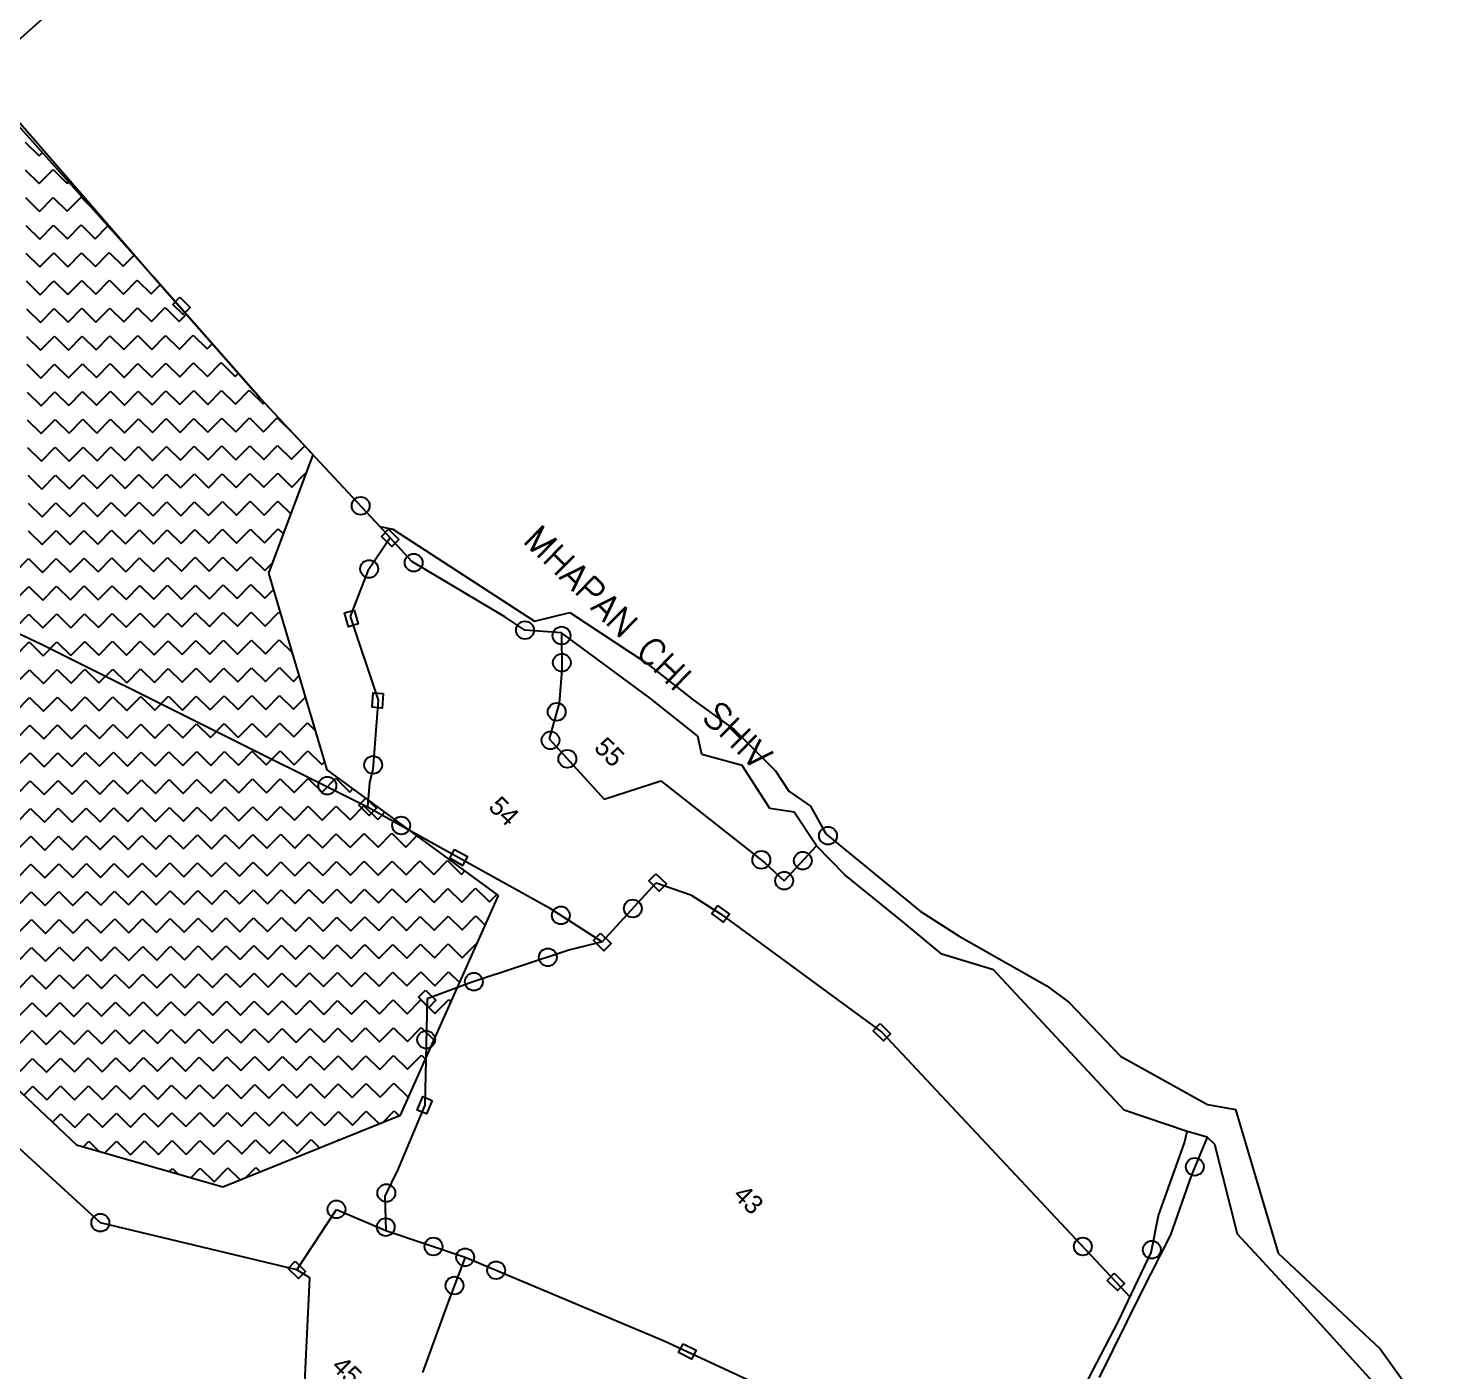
# Model space of a CAD drawing. Header units: metres. Extents: x 342804 to 346854, y 1762918 to 1765966.
# Drawn here: x 346014 to 346686, y 1764193 to 1764833 of the extents above; entities that cross this region are included whole.
import ezdxf

# ---------------------------------------------------------------- set-up
doc = ezdxf.new("R2010")
doc.units = ezdxf.units.M
doc.header["$MEASUREMENT"] = 0
for name, color, linetype in [('POLY_HATCH', 12, 'Continuous'), ('POLY_PARCEL', 6, 'Continuous'), ('POLY_ROAD', 30, 'Continuous'), ('POLY_WATER', 4, 'Continuous'), ('TEXT_MAPOUT', 7, 'Continuous'), ('TEXT_PARCEL', 7, 'Continuous'), ('V_BOUND_LINE', 7, 'Continuous')]:
    doc.layers.add(name, color=color, linetype=linetype)
doc.styles.get("Standard").update_dxf_attribs({"font": 'simplex.shx'})
doc.styles.add('TEXT_MAP', font='')
doc.styles.get('TEXT_MAP').set_extended_font_data('Kruti Dev 050')

msp = doc.modelspace()

# ---------------------------------------------------------------- linework, layer by layer
for points in [[(346086.12, 1764704.73), (346091.07, 1764699.86), (346087.7, 1764696.43), (346082.75, 1764701.3)], [(346185.51, 1764594.21), (346190.47, 1764589.34), (346187.1, 1764585.92), (346182.15, 1764590.79)], [(346169.08, 1764555.69), (346171.03, 1764549.03), (346166.42, 1764547.68), (346164.47, 1764554.34)], [(346182.95, 1764515.91), (346182.42, 1764508.99), (346177.63, 1764509.35), (346178.16, 1764516.28)], [(346174.73, 1764466.09), (346179.68, 1764461.22), (346176.31, 1764457.8), (346171.36, 1764462.67)], [(346216.97, 1764441.61), (346223.03, 1764438.23), (346220.7, 1764434.03), (346214.63, 1764437.41)], [(346312.87, 1764430.02), (346317.82, 1764425.15), (346314.46, 1764421.72), (346309.5, 1764426.59)], [(346342.25, 1764414.89), (346347.85, 1764410.78), (346345.01, 1764406.91), (346339.41, 1764411.02)], [(346286.52, 1764401.65), (346291.47, 1764396.78), (346288.1, 1764393.36), (346283.15, 1764398.23)], [(346203.06, 1764374.59), (346208.01, 1764369.72), (346204.64, 1764366.3), (346199.69, 1764371.17)], [(346419.65, 1764358.66), (346424.6, 1764353.79), (346421.23, 1764350.36), (346416.28, 1764355.23)], [(346206.27, 1764321.97), (346203.59, 1764315.56), (346199.16, 1764317.41), (346201.84, 1764323.82)], [(346141.04, 1764245.44), (346145.99, 1764240.57), (346142.62, 1764237.14), (346137.67, 1764242.01)], [(346531.17, 1764239.69), (346536.12, 1764234.82), (346532.76, 1764231.39), (346527.81, 1764236.26)], [(346325.77, 1764206.12), (346331.97, 1764203), (346329.8, 1764198.71), (346323.6, 1764201.84)]]:
    msp.add_lwpolyline(points, close=True)
for centre in [(346172.21, 1764605.35), (346176.27, 1764575.26), (346197.47, 1764578.25), (346250.49, 1764546.1), (346267.91, 1764543.51), (346268.05, 1764530.6), (346265.61, 1764507.16), (346262.62, 1764493.6), (346178.15, 1764481.89), (346270.69, 1764484.76), (346156.33, 1764472), (346191.5, 1764453.04), (346394.84, 1764448.16), (346363.09, 1764436.64), (346382.79, 1764436.26), (346373.96, 1764426.72), (346301.83, 1764413.47), (346267.58, 1764410.18), (346261.36, 1764390.22), (346226.15, 1764378.59), (346203.42, 1764350.97), (346569.53, 1764290.41), (346184.45, 1764277.91), (346160.68, 1764270.12), (346048.23, 1764263.75), (346184.16, 1764261.67), (346206.88, 1764252.4), (346516.19, 1764252.42), (346222, 1764247.28), (346549.06, 1764250.88), (346236.73, 1764241.1), (346216.89, 1764233.8)]:
    msp.add_circle(centre, 4.25)
at = {"layer": 'POLY_HATCH'}
for p, q in [((345988.94, 1764809.03), (346054.1, 1764867.47)), ((346073.11, 1764714.97), (345988.94, 1764809.03)), ((346124.58, 1764656.55), (346073.11, 1764714.97)), ((346149.63, 1764629.62), (346124.58, 1764656.55)), ((346128.4, 1764573.31), (346149.63, 1764629.62)), ((346156.28, 1764479.51), (346128.4, 1764573.31)), ((346237.94, 1764419.59), (346156.28, 1764479.51)), ((346191.23, 1764314.93), (346237.94, 1764419.59)), ((345939.46, 1764392.75), (346036.82, 1764300.9)), ((346106.54, 1764280.82), (346191.23, 1764314.93)), ((346036.82, 1764300.9), (346106.54, 1764280.82))]:
    msp.add_line(p, q, dxfattribs=at)
at = {"layer": 'POLY_HATCH', "linetype": 'Continuous'}
for p, q in [((346012.35, 1764778.63), (346019.02, 1764772.07)), ((346019.02, 1764772.07), (346020.59, 1764773.66)), ((346012.46, 1764765.4), (346019.13, 1764758.84)), ((346019.13, 1764758.84), (346025.69, 1764765.51)), ((346025.69, 1764765.51), (346032.36, 1764758.95)), ((346032.36, 1764758.95), (346033.09, 1764759.69)), ((346012.57, 1764752.17), (346019.24, 1764745.61)), ((346019.24, 1764745.61), (346025.8, 1764752.28)), ((346025.8, 1764752.28), (346032.47, 1764745.72)), ((346032.47, 1764745.72), (346039.03, 1764752.39)), ((346039.03, 1764752.39), (346044.04, 1764747.46)), ((346012.67, 1764738.94), (346019.34, 1764732.38)), ((346019.34, 1764732.38), (346025.9, 1764739.05)), ((346025.9, 1764739.05), (346032.57, 1764732.49)), ((346032.57, 1764732.49), (346039.13, 1764739.16)), ((346039.13, 1764739.16), (346045.8, 1764732.6)), ((346045.8, 1764732.6), (346051.84, 1764738.73)), ((346012.78, 1764725.71), (346019.45, 1764719.15)), ((346019.45, 1764719.15), (346026.01, 1764725.82)), ((346026.01, 1764725.82), (346032.68, 1764719.26)), ((346032.68, 1764719.26), (346039.24, 1764725.93)), ((346039.24, 1764725.93), (346045.91, 1764719.37)), ((346045.91, 1764719.37), (346052.47, 1764726.04)), ((346052.47, 1764726.04), (346059.14, 1764719.47)), ((346059.14, 1764719.47), (346064.35, 1764724.76)), ((346012.89, 1764712.48), (346019.56, 1764705.92)), ((346019.56, 1764705.92), (346026.12, 1764712.59)), ((346026.12, 1764712.59), (346032.79, 1764706.03)), ((346032.79, 1764706.03), (346039.35, 1764712.7)), ((346039.35, 1764712.7), (346046.02, 1764706.14)), ((346046.02, 1764706.14), (346052.58, 1764712.81)), ((346052.58, 1764712.81), (346059.25, 1764706.24)), ((346059.25, 1764706.24), (346065.81, 1764712.91)), ((346065.81, 1764712.91), (346072.48, 1764706.35)), ((346072.48, 1764706.35), (346076.82, 1764710.76)), ((346046.13, 1764692.91), (346052.69, 1764699.58)), ((346052.69, 1764699.58), (346059.36, 1764693.01)), ((346059.36, 1764693.01), (346065.92, 1764699.68)), ((346065.92, 1764699.68), (346072.59, 1764693.12)), ((346072.59, 1764693.12), (346079.15, 1764699.79)), ((346079.15, 1764699.79), (346085.82, 1764693.23)), ((346013, 1764699.25), (346019.67, 1764692.69)), ((346019.67, 1764692.69), (346026.23, 1764699.36)), ((346026.23, 1764699.36), (346032.9, 1764692.8)), ((346032.9, 1764692.8), (346039.46, 1764699.47)), ((346039.46, 1764699.47), (346046.13, 1764692.91)), ((346085.82, 1764693.23), (346089.22, 1764696.69)), ((346019.78, 1764679.46), (346026.34, 1764686.13)), ((346026.34, 1764686.13), (346033.01, 1764679.57)), ((346033.01, 1764679.57), (346039.57, 1764686.24)), ((346039.57, 1764686.24), (346046.24, 1764679.68)), ((346046.24, 1764679.68), (346052.8, 1764686.35)), ((346052.8, 1764686.35), (346059.47, 1764679.78)), ((346059.47, 1764679.78), (346066.03, 1764686.45)), ((346066.03, 1764686.45), (346072.7, 1764679.89)), ((346072.7, 1764679.89), (346079.26, 1764686.56)), ((346079.26, 1764686.56), (346085.93, 1764680)), ((346085.93, 1764680), (346092.49, 1764686.67)), ((346092.49, 1764686.67), (346099.16, 1764680.11)), ((346013.11, 1764686.02), (346019.78, 1764679.46)), ((346099.16, 1764680.11), (346101.62, 1764682.61)), ((346013.22, 1764672.79), (346019.89, 1764666.23)), ((346019.89, 1764666.23), (346026.45, 1764672.9)), ((346026.45, 1764672.9), (346033.12, 1764666.34)), ((346033.12, 1764666.34), (346039.68, 1764673.01)), ((346039.68, 1764673.01), (346046.35, 1764666.45)), ((346046.35, 1764666.45), (346052.91, 1764673.12)), ((346052.91, 1764673.12), (346059.58, 1764666.55)), ((346059.58, 1764666.55), (346066.14, 1764673.22)), ((346066.14, 1764673.22), (346072.81, 1764666.66)), ((346072.81, 1764666.66), (346079.37, 1764673.33)), ((346079.37, 1764673.33), (346086.04, 1764666.77)), ((346086.04, 1764666.77), (346092.6, 1764673.44)), ((346092.6, 1764673.44), (346099.27, 1764666.88)), ((346099.27, 1764666.88), (346105.83, 1764673.55)), ((346105.83, 1764673.55), (346112.5, 1764666.99)), ((346112.5, 1764666.99), (346114.02, 1764668.54)), ((346013.33, 1764659.56), (346020, 1764653)), ((346020, 1764653), (346026.56, 1764659.67)), ((346026.56, 1764659.67), (346033.23, 1764653.11)), ((346033.23, 1764653.11), (346039.79, 1764659.78)), ((346039.79, 1764659.78), (346046.46, 1764653.22)), ((346046.46, 1764653.22), (346053.02, 1764659.89)), ((346053.02, 1764659.89), (346059.69, 1764653.32)), ((346059.69, 1764653.32), (346066.25, 1764659.99)), ((346066.25, 1764659.99), (346072.92, 1764653.43)), ((346072.92, 1764653.43), (346079.48, 1764660.1)), ((346079.48, 1764660.1), (346086.15, 1764653.54)), ((346086.15, 1764653.54), (346092.71, 1764660.21)), ((346092.71, 1764660.21), (346099.38, 1764653.65)), ((346099.38, 1764653.65), (346105.94, 1764660.32)), ((346105.94, 1764660.32), (346112.61, 1764653.76)), ((346112.61, 1764653.76), (346119.17, 1764660.43)), ((346119.17, 1764660.43), (346125.84, 1764653.87)), ((346125.84, 1764653.87), (346126.48, 1764654.52)), ((346013.43, 1764646.33), (346020.1, 1764639.77)), ((346020.1, 1764639.77), (346026.66, 1764646.44)), ((346026.66, 1764646.44), (346033.33, 1764639.88)), ((346033.33, 1764639.88), (346039.89, 1764646.55)), ((346039.89, 1764646.55), (346046.56, 1764639.99)), ((346046.56, 1764639.99), (346053.12, 1764646.66)), ((346053.12, 1764646.66), (346059.79, 1764640.09)), ((346059.79, 1764640.09), (346066.35, 1764646.76)), ((346066.35, 1764646.76), (346073.02, 1764640.2)), ((346073.02, 1764640.2), (346079.58, 1764646.87)), ((346079.58, 1764646.87), (346086.25, 1764640.31)), ((346086.25, 1764640.31), (346092.81, 1764646.98)), ((346092.81, 1764646.98), (346099.48, 1764640.42)), ((346099.48, 1764640.42), (346106.04, 1764647.09)), ((346106.04, 1764647.09), (346112.71, 1764640.53)), ((346112.71, 1764640.53), (346119.27, 1764647.2)), ((346119.27, 1764647.2), (346125.94, 1764640.64)), ((346125.94, 1764640.64), (346132.5, 1764647.31)), ((346132.5, 1764647.31), (346139.17, 1764640.75)), ((346139.17, 1764640.75), (346139.23, 1764640.8)), ((346013.54, 1764633.1), (346020.21, 1764626.54)), ((346020.21, 1764626.54), (346026.77, 1764633.21)), ((346026.77, 1764633.21), (346033.44, 1764626.65)), ((346033.44, 1764626.65), (346040, 1764633.32)), ((346040, 1764633.32), (346046.67, 1764626.76)), ((346046.67, 1764626.76), (346053.23, 1764633.42)), ((346053.23, 1764633.42), (346059.9, 1764626.86)), ((346059.9, 1764626.86), (346066.46, 1764633.53)), ((346066.46, 1764633.53), (346073.13, 1764626.97)), ((346073.13, 1764626.97), (346079.69, 1764633.64)), ((346079.69, 1764633.64), (346086.36, 1764627.08)), ((346086.36, 1764627.08), (346092.92, 1764633.75)), ((346092.92, 1764633.75), (346099.59, 1764627.19)), ((346099.59, 1764627.19), (346106.15, 1764633.86)), ((346106.15, 1764633.86), (346112.82, 1764627.3)), ((346112.82, 1764627.3), (346119.38, 1764633.97)), ((346119.38, 1764633.97), (346126.05, 1764627.41)), ((346126.05, 1764627.41), (346132.61, 1764634.08)), ((346132.61, 1764634.08), (346139.28, 1764627.52)), ((346139.28, 1764627.52), (346145.61, 1764633.95)), ((346013.65, 1764619.87), (346020.32, 1764613.31)), ((346020.32, 1764613.31), (346026.88, 1764619.98)), ((346026.88, 1764619.98), (346033.55, 1764613.42)), ((346033.55, 1764613.42), (346040.11, 1764620.09)), ((346040.11, 1764620.09), (346046.78, 1764613.53)), ((346046.78, 1764613.53), (346053.34, 1764620.19)), ((346053.34, 1764620.19), (346060.01, 1764613.63)), ((346060.01, 1764613.63), (346066.57, 1764620.3)), ((346066.57, 1764620.3), (346073.24, 1764613.74)), ((346073.24, 1764613.74), (346079.8, 1764620.41)), ((346079.8, 1764620.41), (346086.47, 1764613.85)), ((346086.47, 1764613.85), (346093.03, 1764620.52)), ((346093.03, 1764620.52), (346099.7, 1764613.96)), ((346099.7, 1764613.96), (346106.26, 1764620.63)), ((346106.26, 1764620.63), (346112.93, 1764614.07)), ((346112.93, 1764614.07), (346119.49, 1764620.74)), ((346119.49, 1764620.74), (346126.16, 1764614.18)), ((346126.16, 1764614.18), (346132.72, 1764620.85)), ((346132.72, 1764620.85), (346139.39, 1764614.29)), ((346139.39, 1764614.29), (346145.95, 1764620.95)), ((346145.95, 1764620.95), (346146.25, 1764620.66)), ((346013.76, 1764606.64), (346020.43, 1764600.08)), ((346020.43, 1764600.08), (346026.99, 1764606.75)), ((346026.99, 1764606.75), (346033.66, 1764600.19)), ((346033.66, 1764600.19), (346040.22, 1764606.86)), ((346040.22, 1764606.86), (346046.89, 1764600.3)), ((346046.89, 1764600.3), (346053.45, 1764606.96)), ((346053.45, 1764606.96), (346060.12, 1764600.4)), ((346060.12, 1764600.4), (346066.68, 1764607.07)), ((346066.68, 1764607.07), (346073.35, 1764600.51)), ((346073.35, 1764600.51), (346079.91, 1764607.18)), ((346079.91, 1764607.18), (346086.58, 1764600.62)), ((346086.58, 1764600.62), (346093.14, 1764607.29)), ((346093.14, 1764607.29), (346099.81, 1764600.73)), ((346099.81, 1764600.73), (346106.37, 1764607.4)), ((346106.37, 1764607.4), (346113.04, 1764600.84)), ((346113.04, 1764600.84), (346119.6, 1764607.51)), ((346119.6, 1764607.51), (346126.27, 1764600.95)), ((346126.27, 1764600.95), (346132.83, 1764607.62)), ((346132.83, 1764607.62), (346139.03, 1764601.51)), ((346013.87, 1764593.41), (346020.54, 1764586.85)), ((346020.54, 1764586.85), (346027.1, 1764593.52)), ((346027.1, 1764593.52), (346033.77, 1764586.96)), ((346033.77, 1764586.96), (346040.33, 1764593.63)), ((346040.33, 1764593.63), (346047, 1764587.07)), ((346047, 1764587.07), (346053.56, 1764593.73)), ((346053.56, 1764593.73), (346060.23, 1764587.17)), ((346060.23, 1764587.17), (346066.79, 1764593.84)), ((346066.79, 1764593.84), (346073.46, 1764587.28)), ((346073.46, 1764587.28), (346080.02, 1764593.95)), ((346080.02, 1764593.95), (346086.69, 1764587.39)), ((346086.69, 1764587.39), (346093.25, 1764594.06)), ((346093.25, 1764594.06), (346099.92, 1764587.5)), ((346099.92, 1764587.5), (346106.48, 1764594.17)), ((346106.48, 1764594.17), (346113.15, 1764587.61)), ((346113.15, 1764587.61), (346119.71, 1764594.28)), ((346119.71, 1764594.28), (346126.38, 1764587.72)), ((346126.38, 1764587.72), (346132.94, 1764594.39)), ((346132.94, 1764594.39), (346135.43, 1764591.94)), ((346007.42, 1764573.51), (346013.98, 1764580.18)), ((346013.98, 1764580.18), (346020.65, 1764573.62)), ((346020.65, 1764573.62), (346027.21, 1764580.29)), ((346027.21, 1764580.29), (346033.88, 1764573.73)), ((346033.88, 1764573.73), (346040.44, 1764580.4)), ((346040.44, 1764580.4), (346047.11, 1764573.84)), ((346047.11, 1764573.84), (346053.67, 1764580.5)), ((346053.67, 1764580.5), (346060.34, 1764573.94)), ((346060.34, 1764573.94), (346066.9, 1764580.61)), ((346066.9, 1764580.61), (346073.57, 1764574.05)), ((346073.57, 1764574.05), (346080.13, 1764580.72)), ((346080.13, 1764580.72), (346086.8, 1764574.16)), ((346086.8, 1764574.16), (346093.36, 1764580.83)), ((346093.36, 1764580.83), (346100.03, 1764574.27)), ((346100.03, 1764574.27), (346106.59, 1764580.94)), ((346106.59, 1764580.94), (346113.26, 1764574.38)), ((346113.26, 1764574.38), (346119.82, 1764581.05)), ((346119.82, 1764581.05), (346126.49, 1764574.49)), ((346126.49, 1764574.49), (346130.31, 1764578.37)), ((346007.52, 1764560.28), (346014.09, 1764566.95)), ((346014.09, 1764566.95), (346020.75, 1764560.39)), ((346020.75, 1764560.39), (346027.32, 1764567.06)), ((346027.32, 1764567.06), (346033.98, 1764560.5)), ((346033.98, 1764560.5), (346040.55, 1764567.17)), ((346040.55, 1764567.17), (346047.21, 1764560.61)), ((346047.21, 1764560.61), (346053.78, 1764567.27)), ((346053.78, 1764567.27), (346060.45, 1764560.71)), ((346060.45, 1764560.71), (346067.01, 1764567.38)), ((346067.01, 1764567.38), (346073.68, 1764560.82)), ((346073.68, 1764560.82), (346080.24, 1764567.49)), ((346080.24, 1764567.49), (346086.91, 1764560.93)), ((346086.91, 1764560.93), (346093.47, 1764567.6)), ((346093.47, 1764567.6), (346100.14, 1764561.04)), ((346100.14, 1764561.04), (346106.7, 1764567.71)), ((346106.7, 1764567.71), (346113.37, 1764561.15)), ((346113.37, 1764561.15), (346119.93, 1764567.82)), ((346119.93, 1764567.82), (346126.6, 1764561.26)), ((346126.6, 1764561.26), (346130.73, 1764565.46)), ((346007.63, 1764547.05), (346014.19, 1764553.72)), ((346014.19, 1764553.72), (346020.86, 1764547.16)), ((346020.86, 1764547.16), (346027.42, 1764553.83)), ((346027.42, 1764553.83), (346034.09, 1764547.27)), ((346034.09, 1764547.27), (346040.65, 1764553.94)), ((346040.65, 1764553.94), (346047.32, 1764547.38)), ((346047.32, 1764547.38), (346053.88, 1764554.04)), ((346053.88, 1764554.04), (346060.55, 1764547.48)), ((346060.55, 1764547.48), (346067.11, 1764554.15)), ((346067.11, 1764554.15), (346073.78, 1764547.59)), ((346073.78, 1764547.59), (346080.34, 1764554.26)), ((346080.34, 1764554.26), (346087.01, 1764547.7)), ((346087.01, 1764547.7), (346093.57, 1764554.37)), ((346093.57, 1764554.37), (346100.24, 1764547.81)), ((346100.24, 1764547.81), (346106.8, 1764554.48)), ((346106.8, 1764554.48), (346113.47, 1764547.92)), ((346113.47, 1764547.92), (346120.03, 1764554.59)), ((346120.03, 1764554.59), (346126.7, 1764548.03)), ((346126.7, 1764548.03), (346133.26, 1764554.7)), ((346133.26, 1764554.7), (346134.21, 1764553.77)), ((346007.74, 1764533.82), (346014.3, 1764540.49)), ((346014.3, 1764540.49), (346020.97, 1764533.93)), ((346020.97, 1764533.93), (346027.53, 1764540.6)), ((346027.53, 1764540.6), (346034.2, 1764534.04)), ((346034.2, 1764534.04), (346040.76, 1764540.71)), ((346040.76, 1764540.71), (346047.43, 1764534.15)), ((346047.43, 1764534.15), (346053.99, 1764540.81)), ((346053.99, 1764540.81), (346060.66, 1764534.25)), ((346060.66, 1764534.25), (346067.22, 1764540.92)), ((346067.22, 1764540.92), (346073.89, 1764534.36)), ((346073.89, 1764534.36), (346080.45, 1764541.03)), ((346080.45, 1764541.03), (346087.12, 1764534.47)), ((346087.12, 1764534.47), (346093.68, 1764541.14)), ((346093.68, 1764541.14), (346100.35, 1764534.58)), ((346100.35, 1764534.58), (346106.91, 1764541.25)), ((346106.91, 1764541.25), (346113.58, 1764534.69)), ((346113.58, 1764534.69), (346120.14, 1764541.36)), ((346120.14, 1764541.36), (346126.81, 1764534.8)), ((346126.81, 1764534.8), (346133.37, 1764541.47)), ((346133.37, 1764541.47), (346139.72, 1764535.22)), ((346007.85, 1764520.59), (346014.41, 1764527.26)), ((346014.41, 1764527.26), (346021.08, 1764520.7)), ((346021.08, 1764520.7), (346027.64, 1764527.37)), ((346027.64, 1764527.37), (346034.31, 1764520.81)), ((346034.31, 1764520.81), (346040.87, 1764527.48)), ((346040.87, 1764527.48), (346047.54, 1764520.92)), ((346047.54, 1764520.92), (346054.1, 1764527.58)), ((346054.1, 1764527.58), (346060.77, 1764521.02)), ((346060.77, 1764521.02), (346067.33, 1764527.69)), ((346067.33, 1764527.69), (346074, 1764521.13)), ((346074, 1764521.13), (346080.56, 1764527.8)), ((346080.56, 1764527.8), (346087.23, 1764521.24)), ((346087.23, 1764521.24), (346093.79, 1764527.91)), ((346093.79, 1764527.91), (346100.46, 1764521.35)), ((346100.46, 1764521.35), (346107.02, 1764528.02)), ((346107.02, 1764528.02), (346113.69, 1764521.46)), ((346113.69, 1764521.46), (346120.25, 1764528.13)), ((346120.25, 1764528.13), (346126.92, 1764521.57)), ((346126.92, 1764521.57), (346133.48, 1764528.24)), ((346133.48, 1764528.24), (346140.15, 1764521.67)), ((346140.15, 1764521.67), (346142.91, 1764524.48)), ((346007.96, 1764507.36), (346014.52, 1764514.03)), ((346014.52, 1764514.03), (346021.19, 1764507.47)), ((346021.19, 1764507.47), (346027.75, 1764514.14)), ((346027.75, 1764514.14), (346034.42, 1764507.58)), ((346034.42, 1764507.58), (346040.98, 1764514.25)), ((346040.98, 1764514.25), (346047.65, 1764507.69)), ((346047.65, 1764507.69), (346054.21, 1764514.35)), ((346054.21, 1764514.35), (346060.88, 1764507.79)), ((346060.88, 1764507.79), (346067.44, 1764514.46)), ((346067.44, 1764514.46), (346074.11, 1764507.9)), ((346074.11, 1764507.9), (346080.67, 1764514.57)), ((346080.67, 1764514.57), (346087.34, 1764508.01)), ((346087.34, 1764508.01), (346093.9, 1764514.68)), ((346093.9, 1764514.68), (346100.57, 1764508.12)), ((346100.57, 1764508.12), (346107.13, 1764514.79)), ((346107.13, 1764514.79), (346113.8, 1764508.23)), ((346113.8, 1764508.23), (346120.36, 1764514.9)), ((346120.36, 1764514.9), (346127.03, 1764508.34)), ((346127.03, 1764508.34), (346133.59, 1764515.01)), ((346133.59, 1764515.01), (346140.26, 1764508.44)), ((346140.26, 1764508.44), (346145.96, 1764514.24)), ((346008.07, 1764494.13), (346014.63, 1764500.8)), ((346014.63, 1764500.8), (346021.3, 1764494.24)), ((346021.3, 1764494.24), (346027.86, 1764500.91)), ((346027.86, 1764500.91), (346034.53, 1764494.35)), ((346034.53, 1764494.35), (346041.09, 1764501.02)), ((346041.09, 1764501.02), (346047.76, 1764494.45)), ((346047.76, 1764494.45), (346054.32, 1764501.12)), ((346054.32, 1764501.12), (346060.99, 1764494.56)), ((346060.99, 1764494.56), (346067.55, 1764501.23)), ((346067.55, 1764501.23), (346074.22, 1764494.67)), ((346074.22, 1764494.67), (346080.78, 1764501.34)), ((346080.78, 1764501.34), (346087.45, 1764494.78)), ((346087.45, 1764494.78), (346094.01, 1764501.45)), ((346094.01, 1764501.45), (346100.68, 1764494.89)), ((346100.68, 1764494.89), (346107.24, 1764501.56)), ((346107.24, 1764501.56), (346113.91, 1764495)), ((346113.91, 1764495), (346120.47, 1764501.67)), ((346120.47, 1764501.67), (346127.14, 1764495.11)), ((346127.14, 1764495.11), (346133.7, 1764501.78)), ((346133.7, 1764501.78), (346140.37, 1764495.21)), ((346140.37, 1764495.21), (346146.93, 1764501.88)), ((346146.93, 1764501.88), (346150.74, 1764498.13)), ((346008.18, 1764480.9), (346014.74, 1764487.57)), ((346014.74, 1764487.57), (346021.41, 1764481.01)), ((346021.41, 1764481.01), (346027.97, 1764487.68)), ((346027.97, 1764487.68), (346034.64, 1764481.12)), ((346034.64, 1764481.12), (346041.2, 1764487.79)), ((346041.2, 1764487.79), (346047.87, 1764481.22)), ((346047.87, 1764481.22), (346054.43, 1764487.89)), ((346054.43, 1764487.89), (346061.1, 1764481.33)), ((346061.1, 1764481.33), (346067.66, 1764488)), ((346067.66, 1764488), (346074.33, 1764481.44)), ((346074.33, 1764481.44), (346080.89, 1764488.11)), ((346080.89, 1764488.11), (346087.56, 1764481.55)), ((346087.56, 1764481.55), (346094.12, 1764488.22)), ((346094.12, 1764488.22), (346100.79, 1764481.66)), ((346100.79, 1764481.66), (346107.35, 1764488.33)), ((346107.35, 1764488.33), (346114.02, 1764481.77)), ((346114.02, 1764481.77), (346120.58, 1764488.44)), ((346120.58, 1764488.44), (346127.25, 1764481.88)), ((346127.25, 1764481.88), (346133.81, 1764488.55)), ((346133.81, 1764488.55), (346140.48, 1764481.98)), ((346140.48, 1764481.98), (346147.04, 1764488.65)), ((346147.04, 1764488.65), (346153.71, 1764482.09)), ((346153.71, 1764482.09), (346155.09, 1764483.5)), ((346008.28, 1764467.67), (346014.85, 1764474.34)), ((346014.85, 1764474.34), (346021.51, 1764467.78)), ((346021.51, 1764467.78), (346028.08, 1764474.45)), ((346028.08, 1764474.45), (346034.74, 1764467.89)), ((346034.74, 1764467.89), (346041.31, 1764474.56)), ((346041.31, 1764474.56), (346047.97, 1764467.99)), ((346047.97, 1764467.99), (346054.54, 1764474.66)), ((346054.54, 1764474.66), (346061.2, 1764468.1)), ((346061.2, 1764468.1), (346067.77, 1764474.77)), ((346067.77, 1764474.77), (346074.43, 1764468.21)), ((346074.43, 1764468.21), (346081, 1764474.88)), ((346081, 1764474.88), (346087.66, 1764468.32)), ((346087.66, 1764468.32), (346094.23, 1764474.99)), ((346094.23, 1764474.99), (346100.9, 1764468.43)), ((346100.9, 1764468.43), (346107.46, 1764475.1)), ((346107.46, 1764475.1), (346114.13, 1764468.54)), ((346114.13, 1764468.54), (346120.69, 1764475.21)), ((346120.69, 1764475.21), (346127.36, 1764468.65)), ((346127.36, 1764468.65), (346133.92, 1764475.32)), ((346133.92, 1764475.32), (346140.59, 1764468.75)), ((346140.59, 1764468.75), (346147.15, 1764475.42)), ((346147.15, 1764475.42), (346153.82, 1764468.86)), ((346153.82, 1764468.86), (346160.38, 1764475.53)), ((346160.38, 1764475.53), (346167.05, 1764468.97)), ((346167.05, 1764468.97), (346168.55, 1764470.5)), ((346008.39, 1764454.44), (346014.95, 1764461.11)), ((346014.95, 1764461.11), (346021.62, 1764454.55)), ((346021.62, 1764454.55), (346028.18, 1764461.22)), ((346028.18, 1764461.22), (346034.85, 1764454.66)), ((346034.85, 1764454.66), (346041.41, 1764461.33)), ((346041.41, 1764461.33), (346048.08, 1764454.76)), ((346048.08, 1764454.76), (346054.64, 1764461.43)), ((346054.64, 1764461.43), (346061.31, 1764454.87)), ((346061.31, 1764454.87), (346067.87, 1764461.54)), ((346067.87, 1764461.54), (346074.54, 1764454.98)), ((346074.54, 1764454.98), (346081.1, 1764461.65)), ((346081.1, 1764461.65), (346087.77, 1764455.09)), ((346087.77, 1764455.09), (346094.33, 1764461.76)), ((346094.33, 1764461.76), (346101, 1764455.2)), ((346101, 1764455.2), (346107.56, 1764461.87)), ((346107.56, 1764461.87), (346114.23, 1764455.31)), ((346114.23, 1764455.31), (346120.79, 1764461.98)), ((346120.79, 1764461.98), (346127.46, 1764455.42)), ((346127.46, 1764455.42), (346134.02, 1764462.09)), ((346134.02, 1764462.09), (346140.69, 1764455.52)), ((346140.69, 1764455.52), (346147.25, 1764462.19)), ((346147.25, 1764462.19), (346153.92, 1764455.63)), ((346153.92, 1764455.63), (346160.48, 1764462.3)), ((346160.48, 1764462.3), (346167.15, 1764455.74)), ((346167.15, 1764455.74), (346173.71, 1764462.41)), ((346173.71, 1764462.41), (346180.38, 1764455.85)), ((346180.38, 1764455.85), (346183.8, 1764459.32)), ((346008.5, 1764441.21), (346015.06, 1764447.88)), ((346015.06, 1764447.88), (346021.73, 1764441.32)), ((346021.73, 1764441.32), (346028.29, 1764447.99)), ((346028.29, 1764447.99), (346034.96, 1764441.43)), ((346034.96, 1764441.43), (346041.52, 1764448.1)), ((346041.52, 1764448.1), (346048.19, 1764441.53)), ((346048.19, 1764441.53), (346054.75, 1764448.2)), ((346054.75, 1764448.2), (346061.42, 1764441.64)), ((346061.42, 1764441.64), (346067.98, 1764448.31)), ((346067.98, 1764448.31), (346074.65, 1764441.75)), ((346074.65, 1764441.75), (346081.21, 1764448.42)), ((346081.21, 1764448.42), (346087.88, 1764441.86)), ((346087.88, 1764441.86), (346094.44, 1764448.53)), ((346094.44, 1764448.53), (346101.11, 1764441.97)), ((346101.11, 1764441.97), (346107.67, 1764448.64)), ((346107.67, 1764448.64), (346114.34, 1764442.08)), ((346114.34, 1764442.08), (346120.9, 1764448.75)), ((346120.9, 1764448.75), (346127.57, 1764442.19)), ((346127.57, 1764442.19), (346134.13, 1764448.86)), ((346134.13, 1764448.86), (346140.8, 1764442.29)), ((346140.8, 1764442.29), (346147.36, 1764448.96)), ((346147.36, 1764448.96), (346154.03, 1764442.4)), ((346154.03, 1764442.4), (346160.59, 1764449.07)), ((346160.59, 1764449.07), (346167.26, 1764442.51)), ((346167.26, 1764442.51), (346173.82, 1764449.18)), ((346173.82, 1764449.18), (346180.49, 1764442.62)), ((346180.49, 1764442.62), (346187.05, 1764449.29)), ((346187.05, 1764449.29), (346193.72, 1764442.73)), ((346193.72, 1764442.73), (346199.04, 1764448.13)), ((346008.61, 1764427.98), (346015.17, 1764434.65)), ((346015.17, 1764434.65), (346021.84, 1764428.09)), ((346021.84, 1764428.09), (346028.4, 1764434.76)), ((346028.4, 1764434.76), (346035.07, 1764428.2)), ((346035.07, 1764428.2), (346041.63, 1764434.87)), ((346041.63, 1764434.87), (346048.3, 1764428.3)), ((346048.3, 1764428.3), (346054.86, 1764434.97)), ((346054.86, 1764434.97), (346061.53, 1764428.41)), ((346061.53, 1764428.41), (346068.09, 1764435.08)), ((346068.09, 1764435.08), (346074.76, 1764428.52)), ((346074.76, 1764428.52), (346081.32, 1764435.19)), ((346081.32, 1764435.19), (346087.99, 1764428.63)), ((346087.99, 1764428.63), (346094.55, 1764435.3)), ((346094.55, 1764435.3), (346101.22, 1764428.74)), ((346101.22, 1764428.74), (346107.78, 1764435.41)), ((346107.78, 1764435.41), (346114.45, 1764428.85)), ((346114.45, 1764428.85), (346121.01, 1764435.52)), ((346121.01, 1764435.52), (346127.68, 1764428.96)), ((346127.68, 1764428.96), (346134.24, 1764435.63)), ((346134.24, 1764435.63), (346140.91, 1764429.06)), ((346140.91, 1764429.06), (346147.47, 1764435.73)), ((346147.47, 1764435.73), (346154.14, 1764429.17)), ((346154.14, 1764429.17), (346160.7, 1764435.84)), ((346160.7, 1764435.84), (346167.37, 1764429.28)), ((346167.37, 1764429.28), (346173.93, 1764435.95)), ((346173.93, 1764435.95), (346180.6, 1764429.39)), ((346180.6, 1764429.39), (346187.16, 1764436.06)), ((346187.16, 1764436.06), (346193.83, 1764429.5)), ((346193.83, 1764429.5), (346200.39, 1764436.17)), ((346200.39, 1764436.17), (346207.06, 1764429.61)), ((346207.06, 1764429.61), (346213.62, 1764436.28)), ((346213.62, 1764436.28), (346220.29, 1764429.72)), ((346220.29, 1764429.72), (346221.91, 1764431.36)), ((346008.72, 1764414.75), (346015.28, 1764421.42)), ((346015.28, 1764421.42), (346021.95, 1764414.86)), ((346021.95, 1764414.86), (346028.51, 1764421.53)), ((346028.51, 1764421.53), (346035.18, 1764414.97)), ((346035.18, 1764414.97), (346041.74, 1764421.64)), ((346041.74, 1764421.64), (346048.41, 1764415.07)), ((346048.41, 1764415.07), (346054.97, 1764421.74)), ((346054.97, 1764421.74), (346061.64, 1764415.18)), ((346061.64, 1764415.18), (346068.2, 1764421.85)), ((346068.2, 1764421.85), (346074.87, 1764415.29)), ((346074.87, 1764415.29), (346081.43, 1764421.96)), ((346081.43, 1764421.96), (346088.1, 1764415.4)), ((346088.1, 1764415.4), (346094.66, 1764422.07)), ((346094.66, 1764422.07), (346101.33, 1764415.51)), ((346101.33, 1764415.51), (346107.89, 1764422.18)), ((346107.89, 1764422.18), (346114.56, 1764415.62)), ((346114.56, 1764415.62), (346121.12, 1764422.29)), ((346121.12, 1764422.29), (346127.79, 1764415.73)), ((346127.79, 1764415.73), (346134.35, 1764422.4)), ((346134.35, 1764422.4), (346141.02, 1764415.83)), ((346141.02, 1764415.83), (346147.58, 1764422.5)), ((346147.58, 1764422.5), (346154.25, 1764415.94)), ((346154.25, 1764415.94), (346160.81, 1764422.61)), ((346160.81, 1764422.61), (346167.48, 1764416.05)), ((346167.48, 1764416.05), (346174.04, 1764422.72)), ((346174.04, 1764422.72), (346180.71, 1764416.16)), ((346180.71, 1764416.16), (346187.27, 1764422.83)), ((346187.27, 1764422.83), (346193.94, 1764416.27)), ((346193.94, 1764416.27), (346200.5, 1764422.94)), ((346200.5, 1764422.94), (346207.17, 1764416.38)), ((346207.17, 1764416.38), (346213.73, 1764423.05)), ((346213.73, 1764423.05), (346220.4, 1764416.49)), ((346220.4, 1764416.49), (346226.96, 1764423.15)), ((346226.96, 1764423.15), (346233.63, 1764416.59)), ((346233.63, 1764416.59), (346237.15, 1764420.17)), ((346008.83, 1764401.52), (346015.39, 1764408.19)), ((346015.39, 1764408.19), (346022.06, 1764401.63)), ((346022.06, 1764401.63), (346028.62, 1764408.3)), ((346028.62, 1764408.3), (346035.29, 1764401.74)), ((346035.29, 1764401.74), (346041.85, 1764408.41)), ((346041.85, 1764408.41), (346048.52, 1764401.84)), ((346048.52, 1764401.84), (346055.08, 1764408.51)), ((346055.08, 1764408.51), (346061.75, 1764401.95)), ((346061.75, 1764401.95), (346068.31, 1764408.62)), ((346068.31, 1764408.62), (346074.98, 1764402.06)), ((346074.98, 1764402.06), (346081.54, 1764408.73)), ((346081.54, 1764408.73), (346088.21, 1764402.17)), ((346088.21, 1764402.17), (346094.77, 1764408.84)), ((346094.77, 1764408.84), (346101.44, 1764402.28)), ((346101.44, 1764402.28), (346108, 1764408.95)), ((346108, 1764408.95), (346114.67, 1764402.39)), ((346114.67, 1764402.39), (346121.23, 1764409.06)), ((346121.23, 1764409.06), (346127.9, 1764402.5)), ((346127.9, 1764402.5), (346134.46, 1764409.16)), ((346134.46, 1764409.16), (346141.13, 1764402.6)), ((346141.13, 1764402.6), (346147.69, 1764409.27)), ((346147.69, 1764409.27), (346154.36, 1764402.71)), ((346154.36, 1764402.71), (346160.92, 1764409.38)), ((346160.92, 1764409.38), (346167.59, 1764402.82)), ((346167.59, 1764402.82), (346174.15, 1764409.49)), ((346174.15, 1764409.49), (346180.82, 1764402.93)), ((346180.82, 1764402.93), (346187.38, 1764409.6)), ((346187.38, 1764409.6), (346194.05, 1764403.04)), ((346194.05, 1764403.04), (346200.61, 1764409.71)), ((346200.61, 1764409.71), (346207.28, 1764403.15)), ((346207.28, 1764403.15), (346213.84, 1764409.82)), ((346213.84, 1764409.82), (346220.51, 1764403.26)), ((346220.51, 1764403.26), (346227.07, 1764409.92)), ((346227.07, 1764409.92), (346231.63, 1764405.44)), ((346008.94, 1764388.29), (346015.5, 1764394.96)), ((346015.5, 1764394.96), (346022.17, 1764388.4)), ((346022.17, 1764388.4), (346028.73, 1764395.07)), ((346028.73, 1764395.07), (346035.4, 1764388.51)), ((346035.4, 1764388.51), (346041.96, 1764395.18)), ((346041.96, 1764395.18), (346048.63, 1764388.61)), ((346048.63, 1764388.61), (346055.19, 1764395.28)), ((346055.19, 1764395.28), (346061.86, 1764388.72)), ((346061.86, 1764388.72), (346068.42, 1764395.39)), ((346068.42, 1764395.39), (346075.09, 1764388.83)), ((346075.09, 1764388.83), (346081.65, 1764395.5)), ((346081.65, 1764395.5), (346088.32, 1764388.94)), ((346088.32, 1764388.94), (346094.88, 1764395.61)), ((346094.88, 1764395.61), (346101.55, 1764389.05)), ((346101.55, 1764389.05), (346108.11, 1764395.72)), ((346108.11, 1764395.72), (346114.78, 1764389.16)), ((346114.78, 1764389.16), (346121.34, 1764395.83)), ((346121.34, 1764395.83), (346128.01, 1764389.27)), ((346128.01, 1764389.27), (346134.57, 1764395.93)), ((346134.57, 1764395.93), (346141.24, 1764389.37)), ((346141.24, 1764389.37), (346147.8, 1764396.04)), ((346147.8, 1764396.04), (346154.47, 1764389.48)), ((346154.47, 1764389.48), (346161.03, 1764396.15)), ((346161.03, 1764396.15), (346167.7, 1764389.59)), ((346167.7, 1764389.59), (346174.26, 1764396.26)), ((346174.26, 1764396.26), (346180.93, 1764389.7)), ((346180.93, 1764389.7), (346187.49, 1764396.37)), ((346187.49, 1764396.37), (346194.16, 1764389.81)), ((346194.16, 1764389.81), (346200.72, 1764396.48)), ((346200.72, 1764396.48), (346207.39, 1764389.92)), ((346207.39, 1764389.92), (346213.95, 1764396.59)), ((346213.95, 1764396.59), (346220.62, 1764390.03)), ((346220.62, 1764390.03), (346227.18, 1764396.69)), ((346227.18, 1764396.69), (346227.56, 1764396.32)), ((346009.04, 1764375.06), (346015.61, 1764381.73)), ((346015.61, 1764381.73), (346022.27, 1764375.17)), ((346022.27, 1764375.17), (346028.84, 1764381.84)), ((346028.84, 1764381.84), (346035.5, 1764375.28)), ((346035.5, 1764375.28), (346042.07, 1764381.95)), ((346042.07, 1764381.95), (346048.73, 1764375.38)), ((346048.73, 1764375.38), (346055.3, 1764382.05)), ((346055.3, 1764382.05), (346061.96, 1764375.49)), ((346061.96, 1764375.49), (346068.53, 1764382.16)), ((346068.53, 1764382.16), (346075.19, 1764375.6)), ((346075.19, 1764375.6), (346081.76, 1764382.27)), ((346081.76, 1764382.27), (346088.42, 1764375.71)), ((346088.42, 1764375.71), (346094.99, 1764382.38)), ((346094.99, 1764382.38), (346101.65, 1764375.82)), ((346101.65, 1764375.82), (346108.22, 1764382.49)), ((346108.22, 1764382.49), (346114.88, 1764375.93)), ((346114.88, 1764375.93), (346121.45, 1764382.6)), ((346121.45, 1764382.6), (346128.11, 1764376.04)), ((346128.11, 1764376.04), (346134.68, 1764382.7)), ((346134.68, 1764382.7), (346141.34, 1764376.14)), ((346141.34, 1764376.14), (346147.91, 1764382.81)), ((346147.91, 1764382.81), (346154.58, 1764376.25)), ((346154.58, 1764376.25), (346161.14, 1764382.92)), ((346161.14, 1764382.92), (346167.81, 1764376.36)), ((346167.81, 1764376.36), (346174.37, 1764383.03)), ((346174.37, 1764383.03), (346181.04, 1764376.47)), ((346181.04, 1764376.47), (346187.6, 1764383.14)), ((346187.6, 1764383.14), (346194.27, 1764376.58)), ((346194.27, 1764376.58), (346200.83, 1764383.25)), ((346200.83, 1764383.25), (346207.5, 1764376.69)), ((346207.5, 1764376.69), (346214.06, 1764383.36)), ((346214.06, 1764383.36), (346219.42, 1764378.08)), ((346207.6, 1764363.46), (346214.16, 1764370.13)), ((346214.16, 1764370.13), (346215.35, 1764368.96)), ((346009.15, 1764361.83), (346015.71, 1764368.5)), ((346015.71, 1764368.5), (346022.38, 1764361.94)), ((346022.38, 1764361.94), (346028.94, 1764368.61)), ((346028.94, 1764368.61), (346035.61, 1764362.05)), ((346035.61, 1764362.05), (346042.17, 1764368.72)), ((346042.17, 1764368.72), (346048.84, 1764362.15)), ((346048.84, 1764362.15), (346055.4, 1764368.82)), ((346055.4, 1764368.82), (346062.07, 1764362.26)), ((346062.07, 1764362.26), (346068.63, 1764368.93)), ((346068.63, 1764368.93), (346075.3, 1764362.37)), ((346075.3, 1764362.37), (346081.86, 1764369.04)), ((346081.86, 1764369.04), (346088.53, 1764362.48)), ((346088.53, 1764362.48), (346095.09, 1764369.15)), ((346095.09, 1764369.15), (346101.76, 1764362.59)), ((346101.76, 1764362.59), (346108.32, 1764369.26)), ((346108.32, 1764369.26), (346114.99, 1764362.7)), ((346114.99, 1764362.7), (346121.55, 1764369.37)), ((346121.55, 1764369.37), (346128.22, 1764362.81)), ((346128.22, 1764362.81), (346134.78, 1764369.47)), ((346134.78, 1764369.47), (346141.45, 1764362.91)), ((346141.45, 1764362.91), (346148.01, 1764369.58)), ((346148.01, 1764369.58), (346154.68, 1764363.02)), ((346154.68, 1764363.02), (346161.24, 1764369.69)), ((346161.24, 1764369.69), (346167.91, 1764363.13)), ((346167.91, 1764363.13), (346174.47, 1764369.8)), ((346174.47, 1764369.8), (346181.14, 1764363.24)), ((346181.14, 1764363.24), (346187.7, 1764369.91)), ((346187.7, 1764369.91), (346194.37, 1764363.35)), ((346194.37, 1764363.35), (346200.93, 1764370.02)), ((346200.93, 1764370.02), (346207.6, 1764363.46)), ((346181.25, 1764350.01), (346187.81, 1764356.68)), ((346187.81, 1764356.68), (346194.48, 1764350.12)), ((346194.48, 1764350.12), (346201.04, 1764356.79)), ((346201.04, 1764356.79), (346207.2, 1764350.73)), ((346009.26, 1764348.6), (346015.82, 1764355.27)), ((346015.82, 1764355.27), (346022.49, 1764348.71)), ((346022.49, 1764348.71), (346029.05, 1764355.38)), ((346029.05, 1764355.38), (346035.72, 1764348.82)), ((346035.72, 1764348.82), (346042.28, 1764355.48)), ((346042.28, 1764355.48), (346048.95, 1764348.92)), ((346048.95, 1764348.92), (346055.51, 1764355.59)), ((346055.51, 1764355.59), (346062.18, 1764349.03)), ((346062.18, 1764349.03), (346068.74, 1764355.7)), ((346068.74, 1764355.7), (346075.41, 1764349.14)), ((346075.41, 1764349.14), (346081.97, 1764355.81)), ((346081.97, 1764355.81), (346088.64, 1764349.25)), ((346088.64, 1764349.25), (346095.2, 1764355.92)), ((346095.2, 1764355.92), (346101.87, 1764349.36)), ((346101.87, 1764349.36), (346108.43, 1764356.03)), ((346108.43, 1764356.03), (346115.1, 1764349.47)), ((346115.1, 1764349.47), (346121.66, 1764356.14)), ((346121.66, 1764356.14), (346128.33, 1764349.58)), ((346128.33, 1764349.58), (346134.89, 1764356.24)), ((346134.89, 1764356.24), (346141.56, 1764349.68)), ((346141.56, 1764349.68), (346148.12, 1764356.35)), ((346148.12, 1764356.35), (346154.79, 1764349.79)), ((346154.79, 1764349.79), (346161.35, 1764356.46)), ((346161.35, 1764356.46), (346168.02, 1764349.9)), ((346168.02, 1764349.9), (346174.58, 1764356.57)), ((346174.58, 1764356.57), (346181.25, 1764350.01)), ((346154.9, 1764336.56), (346161.46, 1764343.23)), ((346161.46, 1764343.23), (346168.13, 1764336.67)), ((346168.13, 1764336.67), (346174.69, 1764343.34)), ((346174.69, 1764343.34), (346181.36, 1764336.78)), ((346181.36, 1764336.78), (346187.92, 1764343.45)), ((346187.92, 1764343.45), (346194.59, 1764336.89)), ((346194.59, 1764336.89), (346201.15, 1764343.56)), ((346201.15, 1764343.56), (346203.13, 1764341.61)), ((346009.37, 1764335.37), (346015.93, 1764342.04)), ((346015.93, 1764342.04), (346022.6, 1764335.48)), ((346022.6, 1764335.48), (346029.16, 1764342.15)), ((346029.16, 1764342.15), (346035.83, 1764335.59)), ((346035.83, 1764335.59), (346042.39, 1764342.25)), ((346042.39, 1764342.25), (346049.06, 1764335.69)), ((346049.06, 1764335.69), (346055.62, 1764342.36)), ((346055.62, 1764342.36), (346062.29, 1764335.8)), ((346062.29, 1764335.8), (346068.85, 1764342.47)), ((346068.85, 1764342.47), (346075.52, 1764335.91)), ((346075.52, 1764335.91), (346082.08, 1764342.58)), ((346082.08, 1764342.58), (346088.75, 1764336.02)), ((346088.75, 1764336.02), (346095.31, 1764342.69)), ((346095.31, 1764342.69), (346101.98, 1764336.13)), ((346101.98, 1764336.13), (346108.54, 1764342.8)), ((346108.54, 1764342.8), (346115.21, 1764336.24)), ((346115.21, 1764336.24), (346121.77, 1764342.91)), ((346121.77, 1764342.91), (346128.44, 1764336.35)), ((346128.44, 1764336.35), (346135, 1764343.01)), ((346135, 1764343.01), (346141.67, 1764336.45)), ((346141.67, 1764336.45), (346148.23, 1764343.12)), ((346148.23, 1764343.12), (346154.9, 1764336.56)), ((346128.55, 1764323.12), (346135.11, 1764329.78)), ((346135.11, 1764329.78), (346141.78, 1764323.22)), ((346141.78, 1764323.22), (346148.34, 1764329.89)), ((346148.34, 1764329.89), (346155.01, 1764323.33)), ((346155.01, 1764323.33), (346161.57, 1764330)), ((346161.57, 1764330), (346168.24, 1764323.44)), ((346168.24, 1764323.44), (346174.8, 1764330.11)), ((346174.8, 1764330.11), (346181.47, 1764323.55)), ((346181.47, 1764323.55), (346188.03, 1764330.22)), ((346188.03, 1764330.22), (346194.7, 1764323.66)), ((346011.8, 1764324.5), (346016.04, 1764328.81)), ((346016.04, 1764328.81), (346022.71, 1764322.25)), ((346022.71, 1764322.25), (346029.27, 1764328.92)), ((346029.27, 1764328.92), (346035.94, 1764322.36)), ((346035.94, 1764322.36), (346042.5, 1764329.02)), ((346042.5, 1764329.02), (346049.17, 1764322.46)), ((346049.17, 1764322.46), (346055.73, 1764329.13)), ((346055.73, 1764329.13), (346062.4, 1764322.57)), ((346062.4, 1764322.57), (346068.96, 1764329.24)), ((346068.96, 1764329.24), (346075.63, 1764322.68)), ((346075.63, 1764322.68), (346082.19, 1764329.35)), ((346082.19, 1764329.35), (346088.86, 1764322.79)), ((346088.86, 1764322.79), (346095.42, 1764329.46)), ((346095.42, 1764329.46), (346102.09, 1764322.9)), ((346102.09, 1764322.9), (346108.65, 1764329.57)), ((346108.65, 1764329.57), (346115.32, 1764323.01)), ((346115.32, 1764323.01), (346121.88, 1764329.68)), ((346121.88, 1764329.68), (346128.55, 1764323.12)), ((346194.7, 1764323.66), (346195.47, 1764324.44)), ((346102.2, 1764309.67), (346108.76, 1764316.34)), ((346108.76, 1764316.34), (346115.43, 1764309.78)), ((346115.43, 1764309.78), (346121.99, 1764316.45)), ((346121.99, 1764316.45), (346128.66, 1764309.89)), ((346128.66, 1764309.89), (346135.22, 1764316.55)), ((346135.22, 1764316.55), (346141.89, 1764309.99)), ((346141.89, 1764309.99), (346148.45, 1764316.66)), ((346148.45, 1764316.66), (346155.12, 1764310.1)), ((346155.12, 1764310.1), (346161.68, 1764316.77)), ((346161.68, 1764316.77), (346168.35, 1764310.21)), ((346168.35, 1764310.21), (346174.91, 1764316.88)), ((346174.91, 1764316.88), (346181.05, 1764310.83)), ((346182.76, 1764311.52), (346188.14, 1764316.99)), ((346188.14, 1764316.99), (346190.52, 1764314.65)), ((346025.41, 1764311.66), (346029.38, 1764315.69)), ((346029.38, 1764315.69), (346036.05, 1764309.13)), ((346036.05, 1764309.13), (346042.61, 1764315.79)), ((346042.61, 1764315.79), (346049.28, 1764309.23)), ((346049.28, 1764309.23), (346055.84, 1764315.9)), ((346055.84, 1764315.9), (346062.51, 1764309.34)), ((346062.51, 1764309.34), (346069.07, 1764316.01)), ((346069.07, 1764316.01), (346075.74, 1764309.45)), ((346075.74, 1764309.45), (346082.3, 1764316.12)), ((346082.3, 1764316.12), (346088.97, 1764309.56)), ((346088.97, 1764309.56), (346095.53, 1764316.23)), ((346095.53, 1764316.23), (346102.2, 1764309.67)), ((346075.85, 1764296.22), (346082.41, 1764302.89)), ((346082.41, 1764302.89), (346089.08, 1764296.33)), ((346089.08, 1764296.33), (346095.64, 1764303)), ((346095.64, 1764303), (346102.31, 1764296.44)), ((346102.31, 1764296.44), (346108.87, 1764303.11)), ((346108.87, 1764303.11), (346115.54, 1764296.55)), ((346115.54, 1764296.55), (346122.1, 1764303.22)), ((346122.1, 1764303.22), (346128.77, 1764296.66)), ((346128.77, 1764296.66), (346135.33, 1764303.32)), ((346135.33, 1764303.32), (346142, 1764296.76)), ((346142, 1764296.76), (346148.56, 1764303.43)), ((346148.56, 1764303.43), (346152.66, 1764299.4)), ((346161.02, 1764302.77), (346161.79, 1764303.54)), ((346161.79, 1764303.54), (346162.12, 1764303.21)), ((346040.14, 1764299.94), (346042.72, 1764302.56)), ((346042.72, 1764302.56), (346047.56, 1764297.8)), ((346050.36, 1764297), (346055.95, 1764302.67)), ((346055.95, 1764302.67), (346062.62, 1764296.11)), ((346062.62, 1764296.11), (346069.18, 1764302.78)), ((346069.18, 1764302.78), (346075.85, 1764296.22)), ((346081.04, 1764288.16), (346082.52, 1764289.66)), ((346082.52, 1764289.66), (346085.28, 1764286.94)), ((346091.26, 1764285.21), (346095.75, 1764289.77)), ((346095.75, 1764289.77), (346102.41, 1764283.21)), ((346102.41, 1764283.21), (346108.98, 1764289.88)), ((346108.98, 1764289.88), (346114.8, 1764284.15)), ((346117.55, 1764285.25), (346122.21, 1764289.99)), ((346122.21, 1764289.99), (346124.27, 1764287.96))]:
    msp.add_line(p, q, dxfattribs=at)
at = {"layer": 'POLY_PARCEL'}
for p, q in [((345889.29, 1764600.96), (346020.17, 1764539.34)), ((346186.31, 1764590.06), (346175.61, 1764574.29)), ((346175.61, 1764574.29), (346167.28, 1764552.58)), ((346167.28, 1764552.58), (346180.5, 1764512.71)), ((346020.17, 1764539.34), (346020.17, 1764539.34)), ((346020.17, 1764539.34), (346020.17, 1764539.34)), ((346020.17, 1764539.34), (346175.52, 1764461.94)), ((346267.9, 1764544.83), (346268.09, 1764526.99)), ((346268.09, 1764526.99), (346266.77, 1764511.36)), ((346180.5, 1764512.71), (346177.98, 1764479.7)), ((346266.77, 1764511.36), (346262.04, 1764494.24)), ((346262.04, 1764494.24), (346288.17, 1764465.63)), ((346177.98, 1764479.7), (346176.5, 1764473.56)), ((346176.5, 1764473.56), (346175.52, 1764461.94)), ((346288.17, 1764465.63), (346315.19, 1764474.37)), ((346315.19, 1764474.37), (346364.61, 1764435.44)), ((346175.52, 1764461.94), (346261.83, 1764413.87)), ((346373.96, 1764426.72), (346389.38, 1764443.39)), ((346364.61, 1764435.44), (346373.96, 1764426.72)), ((346287.31, 1764397.51), (346313, 1764425.74)), ((346313, 1764425.74), (346329.53, 1764419.91)), ((346329.53, 1764419.91), (346343.63, 1764410.9)), ((346261.83, 1764413.87), (346287.31, 1764397.51)), ((346343.63, 1764410.9), (346420.44, 1764354.51)), ((346287.31, 1764397.51), (346271.44, 1764393.55)), ((346271.44, 1764393.55), (346224.8, 1764378.14)), ((346224.8, 1764378.14), (346203.85, 1764370.45)), ((346203.85, 1764370.45), (346202.72, 1764319.69)), ((346420.44, 1764354.51), (346538.69, 1764228.34)), ((346048.23, 1764263.75), (345964.15, 1764340.83)), ((346202.72, 1764319.69), (346189.91, 1764289.06)), ((346189.91, 1764289.06), (346183.68, 1764276.33)), ((346183.68, 1764276.33), (346184.22, 1764260.08)), ((346141.83, 1764241.29), (346160.68, 1764270.12)), ((346160.68, 1764270.12), (346184.22, 1764260.08)), ((346141.83, 1764241.29), (346048.23, 1764263.75)), ((346184.22, 1764260.08), (346222, 1764247.28)), ((346222, 1764247.28), (346213.79, 1764225.61)), ((346222, 1764247.28), (346316.71, 1764207.55)), ((346147.96, 1764237.48), (346141.83, 1764241.29)), ((346141.83, 1764241.29), (346141.83, 1764241.29)), ((346144.12, 1764158.06), (346147.96, 1764237.48)), ((346213.79, 1764225.61), (346201.72, 1764192.33)), ((346316.71, 1764207.55), (346316.71, 1764207.55)), ((346316.71, 1764207.55), (346423.05, 1764158.24))]:
    msp.add_line(p, q, dxfattribs=at)
at = {"layer": 'POLY_ROAD'}
for p, q in [((346196.51, 1764578.81), (346181.36, 1764595.51)), ((346240.92, 1764552.51), (346196.51, 1764578.81)), ((346250.36, 1764546.1), (346240.92, 1764552.51)), ((346267.9, 1764544.83), (346250.36, 1764546.1)), ((346310.24, 1764513.6), (346267.9, 1764544.83)), ((346332.83, 1764495.55), (346310.24, 1764513.6)), ((346334.67, 1764486.8), (346332.83, 1764495.55)), ((346353.99, 1764481.68), (346334.67, 1764486.8)), ((346367.14, 1764461.1), (346353.99, 1764481.68)), ((346378.73, 1764459.44), (346367.14, 1764461.1)), ((346389.38, 1764443.39), (346378.73, 1764459.44)), ((346402.83, 1764429.47), (346389.38, 1764443.39)), ((346430.37, 1764407.24), (346402.83, 1764429.47)), ((346448.98, 1764391.71), (346430.37, 1764407.24)), ((346473.59, 1764384.18), (346448.98, 1764391.71)), ((346535.88, 1764317.35), (346473.59, 1764384.18)), ((346565.96, 1764307.22), (346535.88, 1764317.35)), ((346575.5, 1764304.57), (346565.96, 1764307.22)), ((346579.14, 1764301.04), (346575.5, 1764304.57)), ((346589.91, 1764258.33), (346579.14, 1764301.04)), ((346620.11, 1764225.73), (346589.91, 1764258.33)), ((346675.5, 1764164.66), (346620.11, 1764225.73))]:
    msp.add_line(p, q, dxfattribs=at)
at = {"layer": 'POLY_WATER'}
for p, q in [((346564.65, 1764301.77), (346565.96, 1764307.22)), ((346575.5, 1764304.57), (346567.73, 1764286.15)), ((346552.26, 1764267.22), (346564.65, 1764301.77)), ((346567.73, 1764286.15), (346558.01, 1764257.97)), ((346548.79, 1764249.51), (346552.26, 1764267.22)), ((346558.01, 1764257.97), (346543.75, 1764230.21)), ((346533.06, 1764216.53), (346548.79, 1764249.51)), ((346543.75, 1764230.21), (346524.05, 1764189.97)), ((346509.22, 1764170.79), (346533.06, 1764216.53))]:
    msp.add_line(p, q, dxfattribs=at)
at = {"layer": 'V_BOUND_LINE'}
for p, q in [((345975.33, 1764827.58), (346073.11, 1764714.97)), ((346073.11, 1764714.97), (346124.58, 1764656.55)), ((346124.58, 1764656.55), (346181.36, 1764595.51)), ((346181.36, 1764595.51), (346187.48, 1764594.25)), ((346187.48, 1764594.25), (346254.95, 1764550.42)), ((346254.95, 1764550.42), (346271.92, 1764554.47)), ((346271.92, 1764554.47), (346308.28, 1764530.55)), ((346308.28, 1764530.55), (346330.67, 1764512.84)), ((346330.67, 1764512.84), (346350.2, 1764498.82)), ((346350.2, 1764498.82), (346369.77, 1764479.13)), ((346369.77, 1764479.13), (346376.18, 1764469.37)), ((346376.18, 1764469.37), (346386.49, 1764462.26)), ((346386.49, 1764462.26), (346393.8, 1764449.01)), ((346393.8, 1764449.01), (346438.73, 1764412.19)), ((346438.73, 1764412.19), (346457.37, 1764400.34)), ((346457.37, 1764400.34), (346498.99, 1764376.68)), ((346498.99, 1764376.68), (346509.74, 1764368.69)), ((346509.74, 1764368.69), (346534.13, 1764343.03)), ((346534.13, 1764343.03), (346575.53, 1764320.02)), ((346575.53, 1764320.02), (346588.85, 1764317.72)), ((346588.85, 1764317.72), (346609.29, 1764249.21)), ((346609.29, 1764249.21), (346657.75, 1764203.62)), ((346657.75, 1764203.62), (346686.22, 1764164.38))]:
    msp.add_line(p, q, dxfattribs=at)

# ---------------------------------------------------------------- texts
at = {"layer": 'TEXT_MAPOUT'}
msp.add_text('MHAPAN CHI  SHIV', height=12.4739, rotation=315.47003, dxfattribs=at).set_placement((346248.92, 1764588.21))
at = {"layer": 'TEXT_PARCEL', "style": 'TEXT_MAP'}
for s, p in [('55', (346282.89, 1764489.57)), ('54', (346232.58, 1764461.36)), ('43', (346349.1, 1764276.32)), ('45', (346157.8, 1764194.72))]:
    msp.add_text(s, height=8.981, rotation=315.47003, dxfattribs=at).set_placement(p)

doc.saveas('drawing.dxf')
